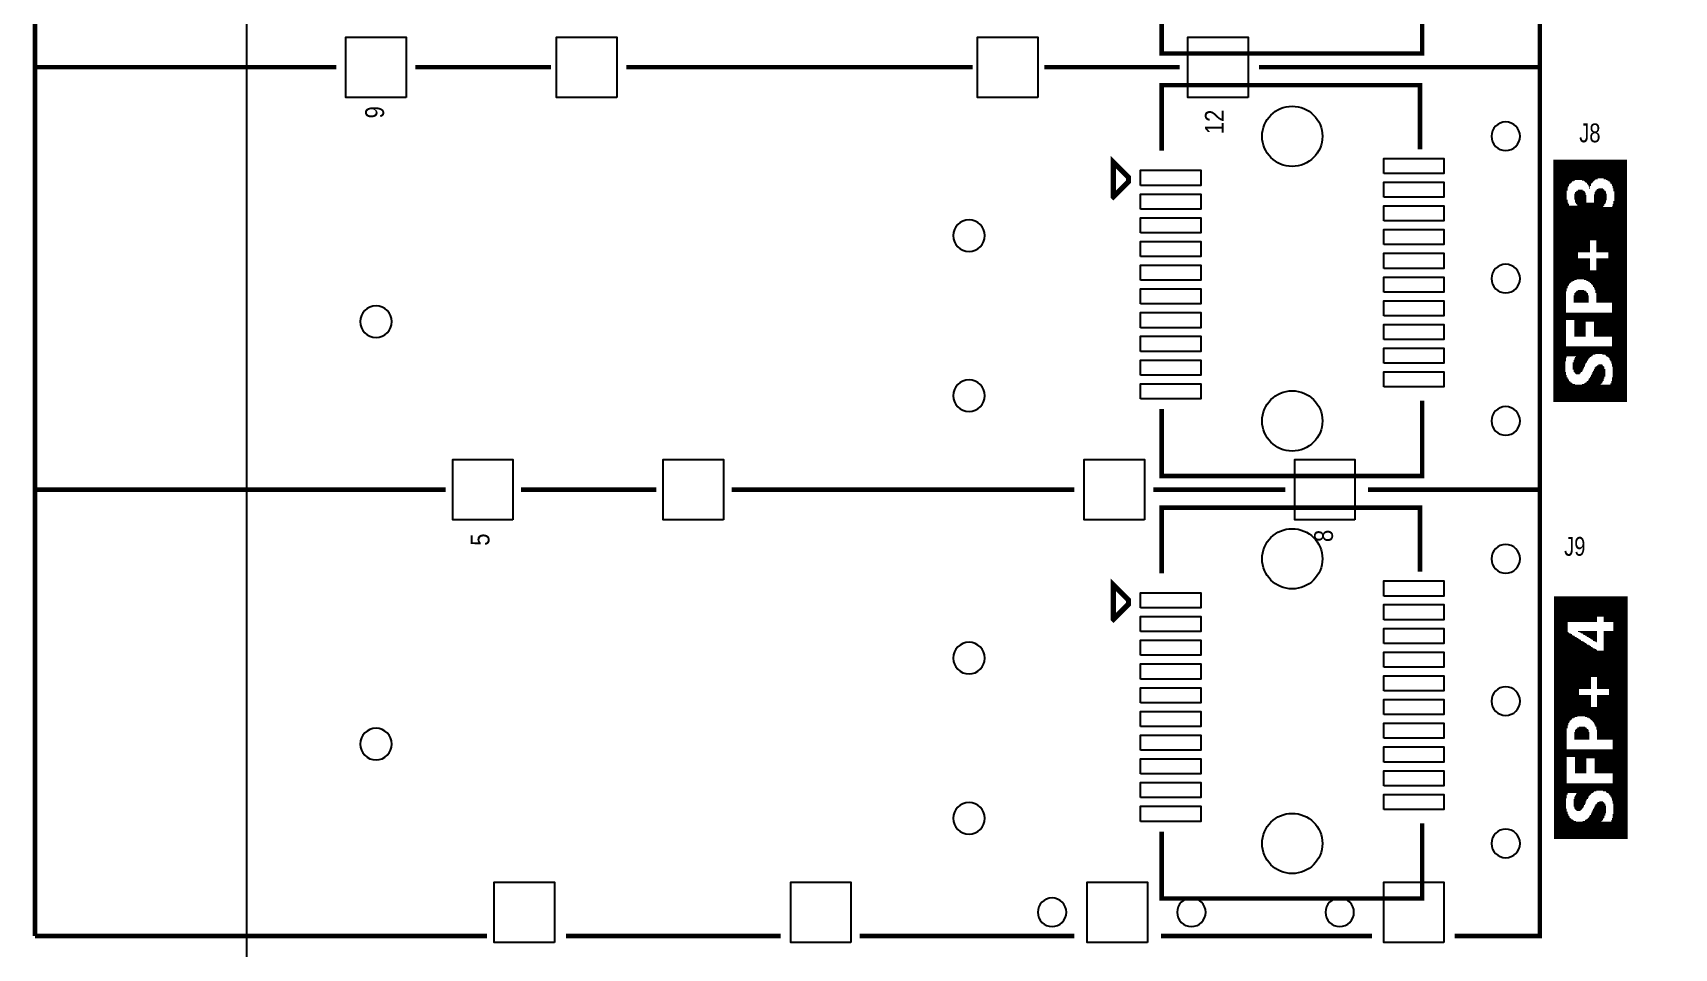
# Model space of a CAD drawing. Extents: x -7 to 215, y -4 to 107.
# Drawn here: x -7.2 to 48.2, y 20.1 to 50.9 of the extents above; entities that cross this region are included whole.
import ezdxf

# ---------------------------------------------------------------- set-up
doc = ezdxf.new("R2010")
doc.units = 0
for name, color, linetype in [('BG_OUTLINE', 3, 'CONTINUOUS'), ('MA_PEN3', 5, 'CONTINUOUS'), ('PG_SILKSCREEN_TOP', 6, 'CONTINUOUS'), ('PIN_TOP', 7, 'CONTINUOUS'), ('RD_SILKSCREEN_TOP', 8, 'CONTINUOUS')]:
    doc.layers.add(name, color=color, linetype=linetype)

msp = doc.modelspace()

# ---------------------------------------------------------------- linework, layer by layer
at = {"layer": 'BG_OUTLINE'}
msp.add_lwpolyline([(143.775938, 106.654092), (0, 106.654092), (0, 84.5312), (0, 82.086196), (0, 17.586198), (0, 0), (15.002764, 0), (15.002764, 8.255), (33.341564, 8.255), (33.341564, 0), (41.342564, 0), (41.342564, 6.4262, -1), (45.000164, 6.4262), (45.000164, -3.9878), (45.508164, -4.4958), (55.680864, -4.4958)], format="xyb", dxfattribs=at)
for points in [[(42.955464, 47.44085, 1), (41.990264, 47.44085, 1)], [(24.906224, 44.090844, 1), (23.839424, 44.090844, 1)], [(42.955464, 42.640758, 1), (41.990264, 42.640758, 1)], [(4.906264, 41.190926, 1), (3.839464, 41.190926, 1)], [(24.906224, 38.690804, 1), (23.839424, 38.690804, 1)], [(42.955464, 37.84092, 1), (41.990264, 37.84092, 1)], [(42.955464, 33.190942, 1), (41.990264, 33.190942, 1)], [(24.906224, 29.840936, 1), (23.839424, 29.840936, 1)], [(42.955464, 28.39085, 1), (41.990264, 28.39085, 1)], [(4.906264, 26.941018, 1), (3.839464, 26.941018, 1)], [(24.906224, 24.440896, 1), (23.839424, 24.440896, 1)], [(42.955464, 23.591012, 1), (41.990264, 23.591012, 1)], [(27.65552, 21.270976, 1), (26.69032, 21.270976, 1)], [(32.355536, 21.270976, 1), (31.390336, 21.270976, 1)], [(37.355526, 21.270976, 1), (36.390326, 21.270976, 1)]]:
    msp.add_lwpolyline(points, format="xyb", close=True, dxfattribs=at)
at = {"layer": 'MA_PEN3', "const_width": 0.0254}
for points in [[(44.08805, 38.475412), (44.08805, 46.654212)], [(44.11345, 38.475412), (44.11345, 46.654212)], [(44.13885, 38.475412), (44.13885, 46.654212)], [(44.16425, 38.475412), (44.16425, 46.654212)], [(44.18965, 38.475412), (44.18965, 46.654212)], [(44.21505, 38.475412), (44.21505, 46.654212)], [(44.24045, 38.475412), (44.24045, 46.654212)], [(44.26585, 38.475412), (44.26585, 46.654212)], [(44.29125, 38.475412), (44.29125, 46.654212)], [(44.31665, 38.475412), (44.31665, 46.654212)], [(44.34205, 38.475412), (44.34205, 46.654212)], [(44.36745, 38.475412), (44.36745, 46.654212)], [(44.39285, 38.475412), (44.39285, 46.654212)], [(44.41825, 38.475412), (44.41825, 46.654212)], [(44.44365, 38.475412), (44.44365, 46.654212)], [(44.46905, 38.475412), (44.46905, 46.654212)], [(44.49445, 39.847012), (44.49445, 46.654212)], [(44.51985, 42.209212), (44.51985, 46.654212)], [(44.54525, 45.612812), (44.54525, 46.654212)], [(44.57065, 45.714412), (44.57065, 46.654212)], [(44.59605, 45.765212), (44.59605, 46.654212)], [(44.62145, 45.816012), (44.62145, 46.654212)], [(44.64685, 45.841412), (44.64685, 46.654212)], [(44.67225, 45.866812), (44.67225, 46.654212)], [(44.69765, 45.892212), (44.69765, 46.654212)], [(44.72305, 45.917612), (44.72305, 46.654212)], [(44.74845, 45.917612), (44.74845, 46.654212)], [(44.77385, 45.943012), (44.77385, 46.654212)], [(44.79925, 45.943012), (44.79925, 46.654212)], [(44.82465, 45.968412), (44.82465, 46.654212)], [(44.85005, 45.968412), (44.85005, 46.654212)], [(44.87545, 45.968412), (44.87545, 46.654212)], [(44.90085, 45.968412), (44.90085, 46.654212)], [(44.92625, 45.968412), (44.92625, 46.654212)], [(44.95165, 45.968412), (44.95165, 46.654212)], [(44.97705, 45.968412), (44.97705, 46.654212)], [(45.00245, 45.968412), (45.00245, 46.654212)], [(45.02785, 45.968412), (45.02785, 46.654212)], [(45.05325, 45.943012), (45.05325, 46.654212)], [(45.07865, 45.943012), (45.07865, 46.654212)], [(45.10405, 45.943012), (45.10405, 46.654212)], [(45.12945, 45.917612), (45.12945, 46.654212)], [(45.15485, 45.892212), (45.15485, 46.654212)], [(45.18025, 45.892212), (45.18025, 46.654212)], [(45.20565, 45.866812), (45.20565, 46.654212)], [(45.23105, 45.816012), (45.23105, 46.654212)], [(45.25645, 45.790612), (45.25645, 46.654212)], [(45.28185, 45.739812), (45.28185, 46.654212)], [(45.30725, 45.663612), (45.30725, 46.654212)], [(45.33265, 45.765212), (45.33265, 46.654212)], [(45.35805, 45.841412), (45.35805, 46.654212)], [(45.38345, 45.866812), (45.38345, 46.654212)], [(45.40885, 45.892212), (45.40885, 46.654212)], [(45.43425, 45.917612), (45.43425, 46.654212)], [(45.45965, 45.943012), (45.45965, 46.654212)], [(45.48505, 45.968412), (45.48505, 46.654212)], [(45.51045, 45.993812), (45.51045, 46.654212)], [(45.53585, 45.993812), (45.53585, 46.654212)], [(45.56125, 45.993812), (45.56125, 46.654212)], [(45.58665, 46.019212), (45.58665, 46.654212)], [(45.61205, 46.019212), (45.61205, 46.654212)], [(45.63745, 46.019212), (45.63745, 46.654212)], [(45.66285, 46.019212), (45.66285, 46.654212)], [(45.68825, 46.019212), (45.68825, 46.654212)], [(45.71365, 46.019212), (45.71365, 46.654212)], [(45.73905, 46.019212), (45.73905, 46.654212)], [(45.76445, 46.019212), (45.76445, 46.654212)], [(45.78985, 45.993812), (45.78985, 46.654212)], [(45.81525, 45.993812), (45.81525, 46.654212)], [(45.84065, 45.993812), (45.84065, 46.654212)], [(45.86605, 45.968412), (45.86605, 46.654212)], [(45.89145, 45.968412), (45.89145, 46.654212)], [(45.91685, 45.943012), (45.91685, 46.654212)], [(45.94225, 45.917612), (45.94225, 46.654212)], [(45.96765, 45.917612), (45.96765, 46.654212)], [(45.99305, 45.892212), (45.99305, 46.654212)], [(46.01845, 45.841412), (46.01845, 46.654212)], [(46.04385, 45.816012), (46.04385, 46.654212)], [(46.06925, 45.765212), (46.06925, 46.654212)], [(46.09465, 45.689012), (46.09465, 46.654212)], [(46.12005, 45.587412), (46.12005, 46.654212)], [(46.14545, 38.475412), (46.14545, 46.654212)], [(46.17085, 38.475412), (46.17085, 46.654212)], [(46.19625, 38.475412), (46.19625, 46.654212)], [(46.22165, 38.475412), (46.22165, 46.654212)], [(46.24705, 38.475412), (46.24705, 46.654212)], [(46.27245, 38.475412), (46.27245, 46.654212)], [(46.29785, 38.475412), (46.29785, 46.654212)], [(46.32325, 38.475412), (46.32325, 46.654212)], [(46.34865, 38.475412), (46.34865, 46.654212)], [(46.37405, 38.475412), (46.37405, 46.654212)], [(46.39945, 38.475412), (46.39945, 46.654212)], [(46.42485, 38.475412), (46.42485, 46.654212)], [(46.45025, 38.475412), (46.45025, 46.654212)], [(46.47565, 38.475412), (46.47565, 46.654212)], [(46.50105, 38.475412), (46.50105, 46.654212)], [(46.52645, 38.475412), (46.52645, 46.654212)], [(46.55185, 38.475412), (46.55185, 46.654212)], [(44.79925, 45.308012), (44.79925, 45.511212)], [(44.82465, 45.206412), (44.82465, 45.562012)], [(44.85005, 45.155612), (44.85005, 45.587412)], [(44.87545, 45.130212), (44.87545, 45.612812)], [(44.90085, 42.615612), (44.90085, 45.612812)], [(44.92625, 43.530012), (44.92625, 45.638212)], [(44.95165, 43.530012), (44.95165, 45.638212)], [(44.97705, 43.530012), (44.97705, 45.638212)], [(45.00245, 43.530012), (45.00245, 45.638212)], [(45.02785, 43.530012), (45.02785, 45.638212)], [(45.05325, 43.530012), (45.05325, 45.638212)], [(45.07865, 43.530012), (45.07865, 45.612812)], [(45.10405, 43.530012), (45.10405, 45.612812)], [(45.12945, 43.530012), (45.12945, 45.587412)], [(45.15485, 43.530012), (45.15485, 45.536612)], [(45.18025, 43.530012), (45.18025, 45.460412)], [(45.45965, 43.936412), (45.45965, 45.485812)], [(45.48505, 43.936412), (45.48505, 45.562012)], [(45.51045, 43.936412), (45.51045, 45.612812)], [(45.53585, 43.530012), (45.53585, 45.638212)], [(45.56125, 43.530012), (45.56125, 45.663612)], [(45.58665, 43.530012), (45.58665, 45.663612)], [(45.61205, 43.530012), (45.61205, 45.689012)], [(45.63745, 43.530012), (45.63745, 45.689012)], [(45.66285, 43.530012), (45.66285, 45.689012)], [(45.68825, 43.530012), (45.68825, 45.689012)], [(45.71365, 43.530012), (45.71365, 45.689012)], [(45.73905, 43.530012), (45.73905, 45.689012)], [(45.76445, 45.079412), (45.76445, 45.663612)], [(45.78985, 45.104812), (45.78985, 45.638212)], [(45.81525, 45.155612), (45.81525, 45.612812)], [(45.84065, 45.206412), (45.84065, 45.587412)], [(45.86605, 45.282612), (45.86605, 45.511212)], [(44.54525, 42.310812), (44.54525, 45.308012)], [(44.57065, 42.387012), (44.57065, 45.206412)], [(44.59605, 42.412412), (44.59605, 45.155612)], [(44.62145, 42.463212), (44.62145, 45.104812)], [(44.64685, 42.488612), (44.64685, 45.104812)], [(44.67225, 42.514012), (44.67225, 45.104812)], [(44.69765, 42.539412), (44.69765, 45.104812)], [(44.72305, 42.539412), (44.72305, 45.104812)], [(44.74845, 42.564812), (44.74845, 45.104812)], [(44.77385, 42.564812), (44.77385, 45.104812)], [(44.79925, 42.590212), (44.79925, 45.104812)], [(44.82465, 42.590212), (44.82465, 45.104812)], [(44.85005, 42.590212), (44.85005, 45.104812)], [(44.87545, 42.615612), (44.87545, 45.104812)], [(45.20565, 43.530012), (45.20565, 45.206412)], [(45.23105, 43.530012), (45.23105, 45.206412)], [(45.25645, 43.530012), (45.25645, 45.206412)], [(45.28185, 43.530012), (45.28185, 45.206412)], [(45.30725, 43.530012), (45.30725, 45.206412)], [(45.33265, 43.936412), (45.33265, 45.206412)], [(45.35805, 43.936412), (45.35805, 45.206412)], [(45.38345, 43.936412), (45.38345, 45.206412)], [(45.40885, 43.936412), (45.40885, 45.206412)], [(45.43425, 43.936412), (45.43425, 45.206412)], [(45.76445, 43.530012), (45.76445, 45.054012)], [(45.78985, 43.530012), (45.78985, 45.054012)], [(45.81525, 43.530012), (45.81525, 45.054012)], [(45.84065, 43.530012), (45.84065, 45.054012)], [(45.86605, 43.530012), (45.86605, 45.054012)], [(45.89145, 43.530012), (45.89145, 45.054012)], [(45.91685, 43.530012), (45.91685, 45.054012)], [(45.94225, 41.828212), (45.94225, 45.054012)], [(45.96765, 41.828212), (45.96765, 45.054012)], [(45.99305, 41.828212), (45.99305, 45.054012)], [(46.01845, 41.828212), (46.01845, 45.054012)], [(46.04385, 41.828212), (46.04385, 45.054012)], [(46.06925, 39.669212), (46.06925, 45.079412)], [(46.09465, 38.475412), (46.09465, 45.155612)], [(46.12005, 38.475412), (46.12005, 45.257212)], [(44.92625, 42.615612), (44.92625, 43.326812)], [(44.95165, 42.615612), (44.95165, 43.326812)], [(44.97705, 42.615612), (44.97705, 43.326812)], [(45.00245, 42.615612), (45.00245, 43.326812)], [(45.02785, 42.615612), (45.02785, 43.326812)], [(45.05325, 42.615612), (45.05325, 43.326812)], [(45.07865, 42.615612), (45.07865, 43.326812)], [(45.10405, 42.615612), (45.10405, 43.326812)], [(45.12945, 42.590212), (45.12945, 43.326812)], [(45.15485, 42.590212), (45.15485, 43.326812)], [(45.18025, 42.590212), (45.18025, 43.326812)], [(45.20565, 42.564812), (45.20565, 43.326812)], [(45.23105, 42.564812), (45.23105, 43.326812)], [(45.25645, 42.539412), (45.25645, 43.326812)], [(45.28185, 42.539412), (45.28185, 43.326812)], [(45.30725, 42.514012), (45.30725, 43.326812)], [(45.53585, 41.828212), (45.53585, 43.326812)], [(45.56125, 41.828212), (45.56125, 43.326812)], [(45.58665, 41.828212), (45.58665, 43.326812)], [(45.61205, 41.828212), (45.61205, 43.326812)], [(45.63745, 41.828212), (45.63745, 43.326812)], [(45.66285, 41.828212), (45.66285, 43.326812)], [(45.68825, 41.828212), (45.68825, 43.326812)], [(45.71365, 41.828212), (45.71365, 43.326812)], [(45.73905, 41.828212), (45.73905, 43.326812)], [(45.76445, 41.828212), (45.76445, 43.326812)], [(45.78985, 41.828212), (45.78985, 43.326812)], [(45.81525, 41.828212), (45.81525, 43.326812)], [(45.84065, 41.828212), (45.84065, 43.326812)], [(45.86605, 41.828212), (45.86605, 43.326812)], [(45.89145, 41.828212), (45.89145, 43.326812)], [(45.91685, 41.828212), (45.91685, 43.326812)], [(45.33265, 42.488612), (45.33265, 42.920412)], [(45.35805, 42.463212), (45.35805, 42.920412)], [(45.38345, 42.437812), (45.38345, 42.920412)], [(45.40885, 42.412412), (45.40885, 42.920412)], [(45.43425, 42.361612), (45.43425, 42.920412)], [(45.45965, 42.310812), (45.45965, 42.920412)], [(45.48505, 42.260012), (45.48505, 42.920412)], [(45.51045, 42.158412), (45.51045, 42.920412)], [(44.77385, 41.828212), (44.77385, 42.082212)], [(44.79925, 41.828212), (44.79925, 42.158412)], [(44.82465, 41.828212), (44.82465, 42.183812)], [(44.85005, 41.828212), (44.85005, 42.209212)], [(44.87545, 41.828212), (44.87545, 42.234612)], [(44.90085, 41.828212), (44.90085, 42.234612)], [(44.92625, 41.828212), (44.92625, 42.260012)], [(44.95165, 41.828212), (44.95165, 42.260012)], [(44.97705, 41.828212), (44.97705, 42.260012)], [(45.00245, 41.828212), (45.00245, 42.260012)], [(45.02785, 41.828212), (45.02785, 42.260012)], [(45.05325, 41.828212), (45.05325, 42.260012)], [(45.07865, 41.828212), (45.07865, 42.260012)], [(45.10405, 41.828212), (45.10405, 42.260012)], [(45.12945, 41.828212), (45.12945, 42.234612)], [(45.15485, 41.828212), (45.15485, 42.234612)], [(45.18025, 41.828212), (45.18025, 42.209212)], [(45.20565, 41.828212), (45.20565, 42.183812)], [(45.23105, 41.828212), (45.23105, 42.158412)], [(45.25645, 41.828212), (45.25645, 42.082212)], [(44.51985, 41.244012), (44.51985, 41.498012)], [(44.54525, 41.244012), (44.54525, 41.498012)], [(44.57065, 41.244012), (44.57065, 41.498012)], [(44.59605, 41.244012), (44.59605, 41.498012)], [(44.62145, 41.244012), (44.62145, 41.498012)], [(44.64685, 41.244012), (44.64685, 41.498012)], [(44.67225, 41.244012), (44.67225, 41.498012)], [(44.69765, 41.244012), (44.69765, 41.498012)], [(44.72305, 41.244012), (44.72305, 41.498012)], [(44.74845, 41.244012), (44.74845, 41.498012)], [(44.77385, 41.244012), (44.77385, 41.498012)], [(44.79925, 40.685212), (44.79925, 41.498012)], [(44.82465, 40.685212), (44.82465, 41.498012)], [(44.85005, 40.685212), (44.85005, 41.498012)], [(44.87545, 40.685212), (44.87545, 41.498012)], [(44.90085, 40.685212), (44.90085, 41.498012)], [(44.92625, 40.685212), (44.92625, 41.498012)], [(44.95165, 40.685212), (44.95165, 41.498012)], [(44.97705, 40.685212), (44.97705, 41.498012)], [(45.00245, 40.685212), (45.00245, 41.498012)], [(45.02785, 40.685212), (45.02785, 41.498012)], [(45.05325, 40.685212), (45.05325, 41.498012)], [(45.07865, 40.685212), (45.07865, 41.498012)], [(45.10405, 40.685212), (45.10405, 41.498012)], [(45.12945, 40.685212), (45.12945, 41.498012)], [(45.15485, 40.685212), (45.15485, 41.498012)], [(45.18025, 41.193212), (45.18025, 41.498012)], [(45.20565, 41.193212), (45.20565, 41.498012)], [(45.23105, 41.193212), (45.23105, 41.498012)], [(45.25645, 41.193212), (45.25645, 41.498012)], [(45.28185, 41.193212), (45.28185, 41.498012)], [(45.30725, 41.193212), (45.30725, 41.498012)], [(45.33265, 41.193212), (45.33265, 41.498012)], [(45.35805, 41.193212), (45.35805, 41.498012)], [(45.38345, 41.193212), (45.38345, 41.498012)], [(45.40885, 41.193212), (45.40885, 41.498012)], [(45.43425, 41.193212), (45.43425, 41.498012)], [(45.45965, 40.685212), (45.45965, 41.498012)], [(45.48505, 40.685212), (45.48505, 41.498012)], [(45.51045, 40.685212), (45.51045, 41.498012)], [(45.53585, 40.685212), (45.53585, 41.498012)], [(45.56125, 40.685212), (45.56125, 41.498012)], [(45.58665, 40.685212), (45.58665, 41.498012)], [(45.61205, 40.685212), (45.61205, 41.498012)], [(45.63745, 40.685212), (45.63745, 41.498012)], [(45.66285, 40.685212), (45.66285, 41.498012)], [(45.68825, 40.685212), (45.68825, 41.498012)], [(45.71365, 40.685212), (45.71365, 41.498012)], [(45.73905, 40.685212), (45.73905, 41.498012)], [(45.76445, 40.685212), (45.76445, 41.498012)], [(45.78985, 40.685212), (45.78985, 41.498012)], [(45.81525, 40.685212), (45.81525, 41.498012)], [(45.84065, 40.685212), (45.84065, 41.498012)], [(45.86605, 40.685212), (45.86605, 41.498012)], [(45.89145, 40.685212), (45.89145, 41.498012)], [(45.91685, 40.685212), (45.91685, 41.498012)], [(45.94225, 40.685212), (45.94225, 41.498012)], [(45.96765, 40.685212), (45.96765, 41.498012)], [(45.99305, 40.685212), (45.99305, 41.498012)], [(46.01845, 40.685212), (46.01845, 41.498012)], [(46.04385, 40.685212), (46.04385, 41.498012)], [(44.51985, 39.974012), (44.51985, 40.355012)], [(44.54525, 40.024812), (44.54525, 40.355012)], [(44.57065, 40.024812), (44.57065, 40.355012)], [(44.59605, 40.024812), (44.59605, 40.355012)], [(44.62145, 40.024812), (44.62145, 40.355012)], [(44.64685, 40.024812), (44.64685, 40.355012)], [(44.67225, 40.024812), (44.67225, 40.355012)], [(44.69765, 40.024812), (44.69765, 40.355012)], [(44.72305, 40.024812), (44.72305, 40.355012)], [(44.74845, 40.024812), (44.74845, 40.355012)], [(44.77385, 40.024812), (44.77385, 40.355012)], [(44.77385, 39.491412), (44.77385, 39.897812)], [(44.79925, 40.024812), (44.79925, 40.355012)], [(44.79925, 39.466012), (44.79925, 39.948612)], [(44.82465, 40.024812), (44.82465, 40.355012)], [(44.82465, 39.440612), (44.82465, 39.999412)], [(44.85005, 39.415212), (44.85005, 40.355012)], [(44.87545, 39.415212), (44.87545, 40.355012)], [(44.90085, 39.415212), (44.90085, 40.355012)], [(44.92625, 39.415212), (44.92625, 40.355012)], [(44.95165, 39.415212), (44.95165, 40.355012)], [(44.97705, 39.440612), (44.97705, 40.355012)], [(45.00245, 39.466012), (45.00245, 40.355012)], [(45.02785, 39.491412), (45.02785, 40.355012)], [(45.05325, 39.516812), (45.05325, 40.355012)], [(45.07865, 39.567612), (45.07865, 40.355012)], [(45.10405, 39.618412), (45.10405, 40.355012)], [(45.12945, 39.669212), (45.12945, 40.355012)], [(45.15485, 39.745412), (45.15485, 40.355012)], [(45.18025, 39.796212), (45.18025, 40.355012)], [(45.20565, 39.821612), (45.20565, 40.355012)], [(45.23105, 39.872412), (45.23105, 40.355012)], [(45.25645, 39.923212), (45.25645, 40.355012)], [(45.28185, 39.948612), (45.28185, 40.355012)], [(45.30725, 39.974012), (45.30725, 40.355012)], [(45.33265, 39.999412), (45.33265, 40.355012)], [(45.35805, 40.024812), (45.35805, 40.355012)], [(45.38345, 40.024812), (45.38345, 40.355012)], [(45.40885, 40.050212), (45.40885, 40.355012)], [(45.43425, 40.075612), (45.43425, 40.355012)], [(45.45965, 40.075612), (45.45965, 40.355012)], [(45.48505, 40.075612), (45.48505, 40.355012)], [(45.51045, 40.101012), (45.51045, 40.355012)], [(45.53585, 40.101012), (45.53585, 40.355012)], [(45.56125, 40.101012), (45.56125, 40.355012)], [(45.58665, 40.101012), (45.58665, 40.355012)], [(45.61205, 40.101012), (45.61205, 40.355012)], [(45.63745, 40.101012), (45.63745, 40.355012)], [(45.66285, 40.101012), (45.66285, 40.355012)], [(45.68825, 40.101012), (45.68825, 40.355012)], [(45.71365, 40.101012), (45.71365, 40.355012)], [(45.73905, 40.075612), (45.73905, 40.355012)], [(45.76445, 40.075612), (45.76445, 40.355012)], [(45.78985, 40.075612), (45.78985, 40.355012)], [(45.81525, 40.075612), (45.81525, 40.355012)], [(45.84065, 40.050212), (45.84065, 40.355012)], [(45.86605, 40.024812), (45.86605, 40.355012)], [(45.89145, 40.024812), (45.89145, 40.355012)], [(45.91685, 39.999412), (45.91685, 40.355012)], [(45.94225, 39.974012), (45.94225, 40.355012)], [(45.96765, 39.948612), (45.96765, 40.355012)], [(45.99305, 39.897812), (45.99305, 40.355012)], [(46.01845, 39.847012), (46.01845, 40.355012)], [(46.04385, 39.770812), (46.04385, 40.355012)], [(44.49445, 38.475412), (44.49445, 39.491412)], [(44.51985, 38.475412), (44.51985, 39.389812)], [(44.54525, 38.475412), (44.54525, 39.313612)], [(44.74845, 39.567612), (44.74845, 39.821612)], [(45.33265, 38.475412), (45.33265, 39.339012)], [(45.35805, 38.475412), (45.35805, 39.389812)], [(45.38345, 38.475412), (45.38345, 39.440612)], [(45.40885, 38.475412), (45.40885, 39.491412)], [(45.43425, 38.475412), (45.43425, 39.542212)], [(45.45965, 38.475412), (45.45965, 39.593012)], [(45.48505, 38.475412), (45.48505, 39.643812)], [(45.51045, 38.475412), (45.51045, 39.669212)], [(45.53585, 38.475412), (45.53585, 39.694612)], [(45.56125, 38.475412), (45.56125, 39.720012)], [(45.58665, 38.475412), (45.58665, 39.720012)], [(45.61205, 38.475412), (45.61205, 39.745412)], [(45.63745, 38.475412), (45.63745, 39.745412)], [(45.66285, 38.475412), (45.66285, 39.745412)], [(45.68825, 39.085012), (45.68825, 39.745412)], [(45.71365, 39.110412), (45.71365, 39.745412)], [(45.73905, 39.161212), (45.73905, 39.720012)], [(45.76445, 39.186612), (45.76445, 39.694612)], [(45.78985, 39.262812), (45.78985, 39.669212)], [(45.81525, 39.339012), (45.81525, 39.593012)], [(46.06925, 38.475412), (46.06925, 39.313612)], [(44.57065, 38.475412), (44.57065, 39.262812)], [(44.59605, 38.475412), (44.59605, 39.237412)], [(44.62145, 38.475412), (44.62145, 39.186612)], [(44.64685, 38.475412), (44.64685, 39.161212)], [(44.67225, 38.475412), (44.67225, 39.135812)], [(44.69765, 38.475412), (44.69765, 39.135812)], [(44.72305, 38.475412), (44.72305, 39.110412)], [(44.74845, 38.475412), (44.74845, 39.085012)], [(44.77385, 38.475412), (44.77385, 39.085012)], [(44.79925, 38.475412), (44.79925, 39.085012)], [(44.82465, 38.475412), (44.82465, 39.059612)], [(44.85005, 38.475412), (44.85005, 39.059612)], [(44.87545, 38.475412), (44.87545, 39.059612)], [(44.90085, 38.475412), (44.90085, 39.059612)], [(44.92625, 38.475412), (44.92625, 39.059612)], [(44.95165, 38.475412), (44.95165, 39.059612)], [(44.97705, 38.475412), (44.97705, 39.059612)], [(45.00245, 38.475412), (45.00245, 39.059612)], [(45.02785, 38.475412), (45.02785, 39.059612)], [(45.05325, 38.475412), (45.05325, 39.085012)], [(45.07865, 38.475412), (45.07865, 39.085012)], [(45.10405, 38.475412), (45.10405, 39.085012)], [(45.12945, 38.475412), (45.12945, 39.110412)], [(45.15485, 38.475412), (45.15485, 39.135812)], [(45.18025, 38.475412), (45.18025, 39.135812)], [(45.20565, 38.475412), (45.20565, 39.161212)], [(45.23105, 38.475412), (45.23105, 39.186612)], [(45.25645, 38.475412), (45.25645, 39.212012)], [(45.28185, 38.475412), (45.28185, 39.262812)], [(45.30725, 38.475412), (45.30725, 39.288212)], [(45.68825, 38.475412), (45.68825, 39.059612)], [(45.71365, 38.475412), (45.71365, 39.059612)], [(45.73905, 38.475412), (45.73905, 39.059612)], [(45.76445, 38.475412), (45.76445, 39.059612)], [(45.78985, 38.475412), (45.78985, 39.059612)], [(45.81525, 38.475412), (45.81525, 39.059612)], [(45.84065, 38.475412), (45.84065, 39.059612)], [(45.86605, 38.475412), (45.86605, 39.059612)], [(45.89145, 38.475412), (45.89145, 39.059612)], [(45.91685, 38.475412), (45.91685, 39.059612)], [(45.94225, 38.475412), (45.94225, 39.059612)], [(45.96765, 38.475412), (45.96765, 39.059612)], [(45.99305, 38.475412), (45.99305, 39.059612)], [(46.01845, 38.475412), (46.01845, 39.110412)], [(46.04385, 38.475412), (46.04385, 39.186612)], [(44.11345, 23.743412), (44.11345, 31.922212)], [(44.13885, 23.743412), (44.13885, 31.922212)], [(44.16425, 23.743412), (44.16425, 31.922212)], [(44.18965, 23.743412), (44.18965, 31.922212)], [(44.21505, 23.743412), (44.21505, 31.922212)], [(44.24045, 23.743412), (44.24045, 31.922212)], [(44.26585, 23.743412), (44.26585, 31.922212)], [(44.29125, 23.743412), (44.29125, 31.922212)], [(44.31665, 23.743412), (44.31665, 31.922212)], [(44.34205, 23.743412), (44.34205, 31.922212)], [(44.36745, 23.743412), (44.36745, 31.922212)], [(44.39285, 23.743412), (44.39285, 31.922212)], [(44.41825, 23.743412), (44.41825, 31.922212)], [(44.44365, 23.743412), (44.44365, 31.922212)], [(44.46905, 23.743412), (44.46905, 31.922212)], [(44.49445, 23.743412), (44.49445, 31.922212)], [(44.51985, 25.115012), (44.51985, 31.922212)], [(44.54525, 27.477212), (44.54525, 31.922212)], [(44.57065, 31.058612), (44.57065, 31.922212)], [(44.59605, 31.058612), (44.59605, 31.922212)], [(44.62145, 31.058612), (44.62145, 31.922212)], [(44.64685, 31.058612), (44.64685, 31.922212)], [(44.67225, 31.058612), (44.67225, 31.922212)], [(44.69765, 31.058612), (44.69765, 31.922212)], [(44.72305, 31.058612), (44.72305, 31.922212)], [(44.74845, 31.058612), (44.74845, 31.922212)], [(44.77385, 31.058612), (44.77385, 31.922212)], [(44.79925, 31.058612), (44.79925, 31.922212)], [(44.82465, 31.058612), (44.82465, 31.922212)], [(44.85005, 31.058612), (44.85005, 31.922212)], [(44.87545, 31.058612), (44.87545, 31.922212)], [(44.90085, 31.058612), (44.90085, 31.922212)], [(44.92625, 31.058612), (44.92625, 31.922212)], [(44.95165, 31.058612), (44.95165, 31.922212)], [(44.97705, 31.058612), (44.97705, 31.922212)], [(45.00245, 31.058612), (45.00245, 31.922212)], [(45.02785, 31.058612), (45.02785, 31.922212)], [(45.05325, 31.058612), (45.05325, 31.922212)], [(45.07865, 31.058612), (45.07865, 31.922212)], [(45.10405, 31.058612), (45.10405, 31.922212)], [(45.12945, 31.058612), (45.12945, 31.922212)], [(45.15485, 31.058612), (45.15485, 31.922212)], [(45.18025, 31.058612), (45.18025, 31.922212)], [(45.20565, 31.058612), (45.20565, 31.922212)], [(45.23105, 31.058612), (45.23105, 31.922212)], [(45.25645, 31.058612), (45.25645, 31.922212)], [(45.28185, 31.058612), (45.28185, 31.922212)], [(45.30725, 31.058612), (45.30725, 31.922212)], [(45.33265, 31.058612), (45.33265, 31.922212)], [(45.35805, 31.058612), (45.35805, 31.922212)], [(45.38345, 31.058612), (45.38345, 31.922212)], [(45.40885, 31.058612), (45.40885, 31.922212)], [(45.43425, 31.058612), (45.43425, 31.922212)], [(45.45965, 31.058612), (45.45965, 31.922212)], [(45.48505, 31.058612), (45.48505, 31.922212)], [(45.51045, 31.058612), (45.51045, 31.922212)], [(45.53585, 31.058612), (45.53585, 31.922212)], [(45.56125, 31.236412), (45.56125, 31.922212)], [(45.58665, 31.236412), (45.58665, 31.922212)], [(45.61205, 31.236412), (45.61205, 31.922212)], [(45.63745, 31.236412), (45.63745, 31.922212)], [(45.66285, 31.236412), (45.66285, 31.922212)], [(45.68825, 31.236412), (45.68825, 31.922212)], [(45.71365, 31.236412), (45.71365, 31.922212)], [(45.73905, 31.236412), (45.73905, 31.922212)], [(45.76445, 31.236412), (45.76445, 31.922212)], [(45.78985, 31.058612), (45.78985, 31.922212)], [(45.81525, 31.058612), (45.81525, 31.922212)], [(45.84065, 31.058612), (45.84065, 31.922212)], [(45.86605, 31.058612), (45.86605, 31.922212)], [(45.89145, 31.058612), (45.89145, 31.922212)], [(45.91685, 31.058612), (45.91685, 31.922212)], [(45.94225, 31.058612), (45.94225, 31.922212)], [(45.96765, 31.058612), (45.96765, 31.922212)], [(45.99305, 31.058612), (45.99305, 31.922212)], [(46.01845, 31.058612), (46.01845, 31.922212)], [(46.04385, 31.058612), (46.04385, 31.922212)], [(46.06925, 31.058612), (46.06925, 31.922212)], [(46.09465, 31.058612), (46.09465, 31.922212)], [(46.12005, 23.743412), (46.12005, 31.922212)], [(46.14545, 23.743412), (46.14545, 31.922212)], [(46.17085, 23.743412), (46.17085, 31.922212)], [(46.19625, 23.743412), (46.19625, 31.922212)], [(46.22165, 23.743412), (46.22165, 31.922212)], [(46.24705, 23.743412), (46.24705, 31.922212)], [(46.27245, 23.743412), (46.27245, 31.922212)], [(46.29785, 23.743412), (46.29785, 31.922212)], [(46.32325, 23.743412), (46.32325, 31.922212)], [(46.34865, 23.743412), (46.34865, 31.922212)], [(46.37405, 23.743412), (46.37405, 31.922212)], [(46.39945, 23.743412), (46.39945, 31.922212)], [(46.42485, 23.743412), (46.42485, 31.922212)], [(46.45025, 23.743412), (46.45025, 31.922212)], [(46.47565, 23.743412), (46.47565, 31.922212)], [(46.50105, 23.743412), (46.50105, 31.922212)], [(46.52645, 23.743412), (46.52645, 31.922212)], [(46.55185, 23.743412), (46.55185, 31.922212)], [(46.57725, 23.743412), (46.57725, 31.922212)], [(44.57065, 27.578812), (44.57065, 30.728412)], [(44.59605, 27.655012), (44.59605, 30.703012)], [(44.62145, 27.680412), (44.62145, 30.677612)], [(44.64685, 27.731212), (44.64685, 30.677612)], [(44.67225, 27.756612), (44.67225, 30.652212)], [(44.69765, 27.782012), (44.69765, 30.652212)], [(44.72305, 27.807412), (44.72305, 30.626812)], [(44.74845, 27.807412), (44.74845, 30.601412)], [(44.77385, 27.832812), (44.77385, 30.601412)], [(44.79925, 27.832812), (44.79925, 30.576012)], [(44.82465, 27.858212), (44.82465, 30.550612)], [(44.85005, 27.858212), (44.85005, 30.550612)], [(44.87545, 27.858212), (44.87545, 30.525212)], [(44.90085, 27.883612), (44.90085, 30.525212)], [(44.92625, 30.728412), (44.92625, 30.753812)], [(44.92625, 27.883612), (44.92625, 30.499812)], [(44.95165, 30.728412), (44.95165, 30.753812)], [(44.95165, 28.798012), (44.95165, 30.474412)], [(44.97705, 30.703012), (44.97705, 30.753812)], [(44.97705, 28.798012), (44.97705, 30.474412)], [(45.00245, 30.703012), (45.00245, 30.753812)], [(45.00245, 28.798012), (45.00245, 30.449012)], [(45.02785, 30.677612), (45.02785, 30.753812)], [(45.05325, 30.677612), (45.05325, 30.753812)], [(45.07865, 30.652212), (45.07865, 30.753812)], [(45.10405, 30.626812), (45.10405, 30.753812)], [(45.12945, 30.626812), (45.12945, 30.753812)], [(45.15485, 30.601412), (45.15485, 30.753812)], [(45.18025, 30.601412), (45.18025, 30.753812)], [(45.20565, 30.576012), (45.20565, 30.753812)], [(45.23105, 30.550612), (45.23105, 30.753812)], [(45.25645, 30.550612), (45.25645, 30.753812)], [(45.28185, 30.525212), (45.28185, 30.753812)], [(45.30725, 30.525212), (45.30725, 30.753812)], [(45.33265, 30.499812), (45.33265, 30.753812)], [(45.35805, 30.474412), (45.35805, 30.753812)], [(45.38345, 30.474412), (45.38345, 30.753812)], [(45.40885, 30.449012), (45.40885, 30.753812)], [(45.43425, 30.423612), (45.43425, 30.753812)], [(45.45965, 30.423612), (45.45965, 30.753812)], [(45.48505, 30.398212), (45.48505, 30.753812)], [(45.51045, 30.398212), (45.51045, 30.753812)], [(45.53585, 30.372812), (45.53585, 30.753812)], [(45.78985, 28.798012), (45.78985, 30.753812)], [(45.81525, 28.798012), (45.81525, 30.753812)], [(45.84065, 28.798012), (45.84065, 30.753812)], [(45.86605, 28.798012), (45.86605, 30.753812)], [(45.89145, 28.798012), (45.89145, 30.753812)], [(45.91685, 28.798012), (45.91685, 30.753812)], [(45.94225, 28.798012), (45.94225, 30.753812)], [(45.96765, 27.096212), (45.96765, 30.753812)], [(45.99305, 27.096212), (45.99305, 30.753812)], [(46.01845, 27.096212), (46.01845, 30.753812)], [(46.04385, 27.096212), (46.04385, 30.753812)], [(46.06925, 27.096212), (46.06925, 30.753812)], [(46.09465, 24.937212), (46.09465, 30.753812)], [(45.02785, 28.798012), (45.02785, 30.423612)], [(45.05325, 28.798012), (45.05325, 30.423612)], [(45.07865, 28.798012), (45.07865, 30.398212)], [(45.10405, 28.798012), (45.10405, 30.398212)], [(45.12945, 28.798012), (45.12945, 30.372812)], [(45.15485, 28.798012), (45.15485, 30.347412)], [(45.18025, 28.798012), (45.18025, 30.347412)], [(45.20565, 28.798012), (45.20565, 30.322012)], [(45.23105, 28.798012), (45.23105, 30.296612)], [(45.25645, 28.798012), (45.25645, 30.296612)], [(45.28185, 28.798012), (45.28185, 30.271212)], [(45.30725, 28.798012), (45.30725, 30.271212)], [(45.33265, 28.798012), (45.33265, 30.245812)], [(45.35805, 29.204412), (45.35805, 30.220412)], [(45.38345, 29.204412), (45.38345, 30.220412)], [(45.40885, 29.204412), (45.40885, 30.195012)], [(45.43425, 29.204412), (45.43425, 30.169612)], [(45.45965, 29.204412), (45.45965, 30.169612)], [(45.48505, 29.204412), (45.48505, 30.144212)], [(45.51045, 29.204412), (45.51045, 30.144212)], [(45.53585, 29.204412), (45.53585, 30.118812)], [(45.56125, 28.798012), (45.56125, 30.093412)], [(45.58665, 28.798012), (45.58665, 30.093412)], [(45.61205, 28.798012), (45.61205, 30.093412)], [(45.63745, 28.798012), (45.63745, 30.093412)], [(45.66285, 28.798012), (45.66285, 30.093412)], [(45.68825, 28.798012), (45.68825, 30.093412)], [(45.71365, 28.798012), (45.71365, 30.093412)], [(45.73905, 28.798012), (45.73905, 30.093412)], [(45.76445, 28.798012), (45.76445, 30.093412)], [(44.95165, 27.883612), (44.95165, 28.594812)], [(44.97705, 27.883612), (44.97705, 28.594812)], [(45.00245, 27.883612), (45.00245, 28.594812)], [(45.02785, 27.883612), (45.02785, 28.594812)], [(45.05325, 27.883612), (45.05325, 28.594812)], [(45.07865, 27.883612), (45.07865, 28.594812)], [(45.10405, 27.883612), (45.10405, 28.594812)], [(45.12945, 27.883612), (45.12945, 28.594812)], [(45.15485, 27.858212), (45.15485, 28.594812)], [(45.18025, 27.858212), (45.18025, 28.594812)], [(45.20565, 27.858212), (45.20565, 28.594812)], [(45.23105, 27.832812), (45.23105, 28.594812)], [(45.25645, 27.832812), (45.25645, 28.594812)], [(45.28185, 27.807412), (45.28185, 28.594812)], [(45.30725, 27.807412), (45.30725, 28.594812)], [(45.33265, 27.782012), (45.33265, 28.594812)], [(45.56125, 27.096212), (45.56125, 28.594812)], [(45.58665, 27.096212), (45.58665, 28.594812)], [(45.61205, 27.096212), (45.61205, 28.594812)], [(45.63745, 27.096212), (45.63745, 28.594812)], [(45.66285, 27.096212), (45.66285, 28.594812)], [(45.68825, 27.096212), (45.68825, 28.594812)], [(45.71365, 27.096212), (45.71365, 28.594812)], [(45.73905, 27.096212), (45.73905, 28.594812)], [(45.76445, 27.096212), (45.76445, 28.594812)], [(45.78985, 27.096212), (45.78985, 28.594812)], [(45.81525, 27.096212), (45.81525, 28.594812)], [(45.84065, 27.096212), (45.84065, 28.594812)], [(45.86605, 27.096212), (45.86605, 28.594812)], [(45.89145, 27.096212), (45.89145, 28.594812)], [(45.91685, 27.096212), (45.91685, 28.594812)], [(45.94225, 27.096212), (45.94225, 28.594812)], [(45.35805, 27.756612), (45.35805, 28.188412)], [(45.38345, 27.731212), (45.38345, 28.188412)], [(45.40885, 27.705812), (45.40885, 28.188412)], [(45.43425, 27.680412), (45.43425, 28.188412)], [(45.45965, 27.629612), (45.45965, 28.188412)], [(45.48505, 27.578812), (45.48505, 28.188412)], [(45.51045, 27.528012), (45.51045, 28.188412)], [(45.53585, 27.426412), (45.53585, 28.188412)], [(44.79925, 27.096212), (44.79925, 27.350212)], [(44.82465, 27.096212), (44.82465, 27.426412)], [(44.85005, 27.096212), (44.85005, 27.451812)], [(44.87545, 27.096212), (44.87545, 27.477212)], [(44.90085, 27.096212), (44.90085, 27.502612)], [(44.92625, 27.096212), (44.92625, 27.502612)], [(44.95165, 27.096212), (44.95165, 27.528012)], [(44.97705, 27.096212), (44.97705, 27.528012)], [(45.00245, 27.096212), (45.00245, 27.528012)], [(45.02785, 27.096212), (45.02785, 27.528012)], [(45.05325, 27.096212), (45.05325, 27.528012)], [(45.07865, 27.096212), (45.07865, 27.528012)], [(45.10405, 27.096212), (45.10405, 27.528012)], [(45.12945, 27.096212), (45.12945, 27.528012)], [(45.15485, 27.096212), (45.15485, 27.502612)], [(45.18025, 27.096212), (45.18025, 27.502612)], [(45.20565, 27.096212), (45.20565, 27.477212)], [(45.23105, 27.096212), (45.23105, 27.451812)], [(45.25645, 27.096212), (45.25645, 27.426412)], [(45.28185, 27.096212), (45.28185, 27.350212)], [(44.54525, 26.512012), (44.54525, 26.766012)], [(44.57065, 26.512012), (44.57065, 26.766012)], [(44.59605, 26.512012), (44.59605, 26.766012)], [(44.62145, 26.512012), (44.62145, 26.766012)], [(44.64685, 26.512012), (44.64685, 26.766012)], [(44.67225, 26.512012), (44.67225, 26.766012)], [(44.69765, 26.512012), (44.69765, 26.766012)], [(44.72305, 26.512012), (44.72305, 26.766012)], [(44.74845, 26.512012), (44.74845, 26.766012)], [(44.77385, 26.512012), (44.77385, 26.766012)], [(44.79925, 26.512012), (44.79925, 26.766012)], [(44.82465, 25.953212), (44.82465, 26.766012)], [(44.85005, 25.953212), (44.85005, 26.766012)], [(44.87545, 25.953212), (44.87545, 26.766012)], [(44.90085, 25.953212), (44.90085, 26.766012)], [(44.92625, 25.953212), (44.92625, 26.766012)], [(44.95165, 25.953212), (44.95165, 26.766012)], [(44.97705, 25.953212), (44.97705, 26.766012)], [(45.00245, 25.953212), (45.00245, 26.766012)], [(45.02785, 25.953212), (45.02785, 26.766012)], [(45.05325, 25.953212), (45.05325, 26.766012)], [(45.07865, 25.953212), (45.07865, 26.766012)], [(45.10405, 25.953212), (45.10405, 26.766012)], [(45.12945, 25.953212), (45.12945, 26.766012)], [(45.15485, 25.953212), (45.15485, 26.766012)], [(45.18025, 25.953212), (45.18025, 26.766012)], [(45.20565, 26.461212), (45.20565, 26.766012)], [(45.23105, 26.461212), (45.23105, 26.766012)], [(45.25645, 26.461212), (45.25645, 26.766012)], [(45.28185, 26.461212), (45.28185, 26.766012)], [(45.30725, 26.461212), (45.30725, 26.766012)], [(45.33265, 26.461212), (45.33265, 26.766012)], [(45.35805, 26.461212), (45.35805, 26.766012)], [(45.38345, 26.461212), (45.38345, 26.766012)], [(45.40885, 26.461212), (45.40885, 26.766012)], [(45.43425, 26.461212), (45.43425, 26.766012)], [(45.45965, 26.461212), (45.45965, 26.766012)], [(45.48505, 25.953212), (45.48505, 26.766012)], [(45.51045, 25.953212), (45.51045, 26.766012)], [(45.53585, 25.953212), (45.53585, 26.766012)], [(45.56125, 25.953212), (45.56125, 26.766012)], [(45.58665, 25.953212), (45.58665, 26.766012)], [(45.61205, 25.953212), (45.61205, 26.766012)], [(45.63745, 25.953212), (45.63745, 26.766012)], [(45.66285, 25.953212), (45.66285, 26.766012)], [(45.68825, 25.953212), (45.68825, 26.766012)], [(45.71365, 25.953212), (45.71365, 26.766012)], [(45.73905, 25.953212), (45.73905, 26.766012)], [(45.76445, 25.953212), (45.76445, 26.766012)], [(45.78985, 25.953212), (45.78985, 26.766012)], [(45.81525, 25.953212), (45.81525, 26.766012)], [(45.84065, 25.953212), (45.84065, 26.766012)], [(45.86605, 25.953212), (45.86605, 26.766012)], [(45.89145, 25.953212), (45.89145, 26.766012)], [(45.91685, 25.953212), (45.91685, 26.766012)], [(45.94225, 25.953212), (45.94225, 26.766012)], [(45.96765, 25.953212), (45.96765, 26.766012)], [(45.99305, 25.953212), (45.99305, 26.766012)], [(46.01845, 25.953212), (46.01845, 26.766012)], [(46.04385, 25.953212), (46.04385, 26.766012)], [(46.06925, 25.953212), (46.06925, 26.766012)], [(44.54525, 25.242012), (44.54525, 25.623012)], [(44.57065, 25.292812), (44.57065, 25.623012)], [(44.59605, 25.292812), (44.59605, 25.623012)], [(44.62145, 25.292812), (44.62145, 25.623012)], [(44.64685, 25.292812), (44.64685, 25.623012)], [(44.67225, 25.292812), (44.67225, 25.623012)], [(44.69765, 25.292812), (44.69765, 25.623012)], [(44.72305, 25.292812), (44.72305, 25.623012)], [(44.74845, 25.292812), (44.74845, 25.623012)], [(44.77385, 25.292812), (44.77385, 25.623012)], [(44.79925, 25.292812), (44.79925, 25.623012)], [(44.82465, 25.292812), (44.82465, 25.623012)], [(44.85005, 25.292812), (44.85005, 25.623012)], [(44.87545, 24.683212), (44.87545, 25.623012)], [(44.90085, 24.683212), (44.90085, 25.623012)], [(44.92625, 24.683212), (44.92625, 25.623012)], [(44.95165, 24.683212), (44.95165, 25.623012)], [(44.97705, 24.683212), (44.97705, 25.623012)], [(45.00245, 24.708612), (45.00245, 25.623012)], [(45.02785, 24.734012), (45.02785, 25.623012)], [(45.05325, 24.759412), (45.05325, 25.623012)], [(45.07865, 24.784812), (45.07865, 25.623012)], [(45.10405, 24.835612), (45.10405, 25.623012)], [(45.12945, 24.886412), (45.12945, 25.623012)], [(45.15485, 24.937212), (45.15485, 25.623012)], [(45.18025, 25.013412), (45.18025, 25.623012)], [(45.20565, 25.064212), (45.20565, 25.623012)], [(45.23105, 25.089612), (45.23105, 25.623012)], [(45.25645, 25.140412), (45.25645, 25.623012)], [(45.28185, 25.191212), (45.28185, 25.623012)], [(45.30725, 25.216612), (45.30725, 25.623012)], [(45.33265, 25.242012), (45.33265, 25.623012)], [(45.35805, 25.267412), (45.35805, 25.623012)], [(45.38345, 25.292812), (45.38345, 25.623012)], [(45.40885, 25.292812), (45.40885, 25.623012)], [(45.43425, 25.318212), (45.43425, 25.623012)], [(45.45965, 25.343612), (45.45965, 25.623012)], [(45.48505, 25.343612), (45.48505, 25.623012)], [(45.51045, 25.343612), (45.51045, 25.623012)], [(45.53585, 25.369012), (45.53585, 25.623012)], [(45.56125, 25.369012), (45.56125, 25.623012)], [(45.58665, 25.369012), (45.58665, 25.623012)], [(45.61205, 25.369012), (45.61205, 25.623012)], [(45.63745, 25.369012), (45.63745, 25.623012)], [(45.66285, 25.369012), (45.66285, 25.623012)], [(45.68825, 25.369012), (45.68825, 25.623012)], [(45.71365, 25.369012), (45.71365, 25.623012)], [(45.73905, 25.369012), (45.73905, 25.623012)], [(45.76445, 25.343612), (45.76445, 25.623012)], [(45.78985, 25.343612), (45.78985, 25.623012)], [(45.81525, 25.343612), (45.81525, 25.623012)], [(45.84065, 25.343612), (45.84065, 25.623012)], [(45.86605, 25.318212), (45.86605, 25.623012)], [(45.89145, 25.292812), (45.89145, 25.623012)], [(45.91685, 25.292812), (45.91685, 25.623012)], [(45.94225, 25.267412), (45.94225, 25.623012)], [(45.96765, 25.242012), (45.96765, 25.623012)], [(45.99305, 25.216612), (45.99305, 25.623012)], [(46.01845, 25.165812), (46.01845, 25.623012)], [(46.04385, 25.115012), (46.04385, 25.623012)], [(46.06925, 25.038812), (46.06925, 25.623012)], [(44.77385, 24.835612), (44.77385, 25.089612)], [(44.79925, 24.759412), (44.79925, 25.165812)], [(44.82465, 24.734012), (44.82465, 25.216612)], [(44.85005, 24.708612), (44.85005, 25.267412)], [(45.51045, 23.743412), (45.51045, 24.911812)], [(45.53585, 23.743412), (45.53585, 24.937212)], [(45.56125, 23.743412), (45.56125, 24.962612)], [(45.58665, 23.743412), (45.58665, 24.988012)], [(45.61205, 23.743412), (45.61205, 24.988012)], [(45.63745, 23.743412), (45.63745, 25.013412)], [(45.66285, 23.743412), (45.66285, 25.013412)], [(45.68825, 23.743412), (45.68825, 25.013412)], [(45.71365, 24.353012), (45.71365, 25.013412)], [(45.73905, 24.378412), (45.73905, 25.013412)], [(45.76445, 24.429212), (45.76445, 24.988012)], [(45.78985, 24.454612), (45.78985, 24.962612)], [(45.81525, 24.530812), (45.81525, 24.937212)], [(44.51985, 23.743412), (44.51985, 24.759412)], [(44.54525, 23.743412), (44.54525, 24.657812)], [(44.57065, 23.743412), (44.57065, 24.581612)], [(44.59605, 23.743412), (44.59605, 24.530812)], [(44.62145, 23.743412), (44.62145, 24.505412)], [(44.64685, 23.743412), (44.64685, 24.454612)], [(44.67225, 23.743412), (44.67225, 24.429212)], [(44.69765, 23.743412), (44.69765, 24.403812)], [(44.72305, 23.743412), (44.72305, 24.403812)], [(44.74845, 23.743412), (44.74845, 24.378412)], [(44.77385, 23.743412), (44.77385, 24.353012)], [(44.79925, 23.743412), (44.79925, 24.353012)], [(44.82465, 23.743412), (44.82465, 24.353012)], [(45.07865, 23.743412), (45.07865, 24.353012)], [(45.10405, 23.743412), (45.10405, 24.353012)], [(45.12945, 23.743412), (45.12945, 24.353012)], [(45.15485, 23.743412), (45.15485, 24.378412)], [(45.18025, 23.743412), (45.18025, 24.403812)], [(45.20565, 23.743412), (45.20565, 24.403812)], [(45.23105, 23.743412), (45.23105, 24.429212)], [(45.25645, 23.743412), (45.25645, 24.454612)], [(45.28185, 23.743412), (45.28185, 24.480012)], [(45.30725, 23.743412), (45.30725, 24.530812)], [(45.33265, 23.743412), (45.33265, 24.556212)], [(45.35805, 23.743412), (45.35805, 24.607012)], [(45.38345, 23.743412), (45.38345, 24.657812)], [(45.40885, 23.743412), (45.40885, 24.708612)], [(45.43425, 23.743412), (45.43425, 24.759412)], [(45.45965, 23.743412), (45.45965, 24.810212)], [(45.48505, 23.743412), (45.48505, 24.861012)], [(45.84065, 24.607012), (45.84065, 24.861012)], [(46.04385, 23.743412), (46.04385, 24.378412)], [(46.06925, 23.743412), (46.06925, 24.454612)], [(46.09465, 23.743412), (46.09465, 24.581612)], [(44.85005, 23.743412), (44.85005, 24.327612)], [(44.87545, 23.743412), (44.87545, 24.327612)], [(44.90085, 23.743412), (44.90085, 24.327612)], [(44.92625, 23.743412), (44.92625, 24.327612)], [(44.95165, 23.743412), (44.95165, 24.327612)], [(44.97705, 23.743412), (44.97705, 24.327612)], [(45.00245, 23.743412), (45.00245, 24.327612)], [(45.02785, 23.743412), (45.02785, 24.327612)], [(45.05325, 23.743412), (45.05325, 24.327612)], [(45.71365, 23.743412), (45.71365, 24.327612)], [(45.73905, 23.743412), (45.73905, 24.327612)], [(45.76445, 23.743412), (45.76445, 24.327612)], [(45.78985, 23.743412), (45.78985, 24.327612)], [(45.81525, 23.743412), (45.81525, 24.327612)], [(45.84065, 23.743412), (45.84065, 24.327612)], [(45.86605, 23.743412), (45.86605, 24.327612)], [(45.89145, 23.743412), (45.89145, 24.327612)], [(45.91685, 23.743412), (45.91685, 24.327612)], [(45.94225, 23.743412), (45.94225, 24.327612)], [(45.96765, 23.743412), (45.96765, 24.327612)], [(45.99305, 23.743412), (45.99305, 24.327612)], [(46.01845, 23.743412), (46.01845, 24.327612)]]:
    msp.add_lwpolyline(points, dxfattribs=at)
at = {"layer": 'PG_SILKSCREEN_TOP', "const_width": 0.1524}
for points in [[(-7.12724, 20.470876), (-7.12724, 79.070708), (2.90576, 79.070708)], [(35.79876, 79.070708), (43.622722, 79.070708), (43.622722, 20.470876), (40.75176, 20.470876)], [(30.868112, 52.49291), (30.868112, 50.23231), (39.656512, 50.23231), (39.656512, 52.77231)], [(-7.12724, 49.7967), (-7.101332, 49.770792), (3.03276, 49.770792)], [(5.69976, 49.770792), (10.27176, 49.770792)], [(12.81176, 49.770792), (24.49576, 49.770792)], [(26.90876, 49.770792), (31.48076, 49.770792)], [(34.14776, 49.770792), (43.54576, 49.770792)], [(30.868112, 46.955202), (30.868112, 49.165002), (39.580312, 49.165002), (39.580312, 47.006002)], [(30.868112, 38.243002), (30.868112, 35.982402), (39.656512, 35.982402), (39.656512, 38.522402)], [(-7.12724, 35.546792), (-7.101332, 35.520884), (6.71576, 35.520884)], [(9.25576, 35.520884), (13.82776, 35.520884)], [(16.36776, 35.520884), (27.92476, 35.520884)], [(30.59176, 35.520884), (35.03676, 35.520884)], [(37.83076, 35.520884), (43.54576, 35.520884)], [(30.868112, 32.705294), (30.868112, 34.915094), (39.580312, 34.915094), (39.580312, 32.756094)], [(30.868112, 23.993094), (30.868112, 21.732494), (39.656512, 21.732494), (39.656512, 24.272494)], [(8.11276, 20.470876), (-7.12724, 20.470876)], [(18.01876, 20.470876), (10.77976, 20.470876)], [(27.92476, 20.470876), (20.68576, 20.470876)], [(37.95776, 20.470876), (30.84576, 20.470876)]]:
    msp.add_lwpolyline(points, dxfattribs=at)
at = {"layer": 'PG_SILKSCREEN_TOP', "const_width": 0.1778}
for points in [[(29.75102, 46.05274), (29.75102, 46.053756), (29.236924, 46.567852), (29.236924, 45.404786), (29.240988, 45.400722), (29.75102, 45.910754)], [(29.75102, 31.802832), (29.75102, 31.803848), (29.236924, 32.317944), (29.236924, 31.154878), (29.240988, 31.150814), (29.75102, 31.660846)]]:
    msp.add_lwpolyline(points, close=True, dxfattribs=at)
at = {"layer": 'PIN_TOP'}
for points in [[(5.388864, 48.754792), (3.356864, 48.754792), (3.356864, 50.786792), (5.388864, 50.786792)], [(12.488672, 48.754792), (10.456672, 48.754792), (10.456672, 50.786792), (12.488672, 50.786792)], [(26.688796, 48.754792), (24.656796, 48.754792), (24.656796, 50.786792), (26.688796, 50.786792)], [(33.788858, 48.754792), (31.756858, 48.754792), (31.756858, 50.786792), (33.788858, 50.786792)], [(38.356794, 46.186852), (38.356794, 46.694852), (40.388794, 46.694852), (40.388794, 46.186852)], [(30.156912, 45.786802), (30.156912, 46.294802), (32.188912, 46.294802), (32.188912, 45.786802)], [(30.156912, 44.986702), (30.156912, 45.494702), (32.188912, 45.494702), (32.188912, 44.986702)], [(38.356794, 45.386752), (38.356794, 45.894752), (40.388794, 45.894752), (40.388794, 45.386752)], [(38.356794, 44.586906), (38.356794, 45.094906), (40.388794, 45.094906), (40.388794, 44.586906)], [(30.156912, 44.186856), (30.156912, 44.694856), (32.188912, 44.694856), (32.188912, 44.186856)], [(38.356794, 43.786806), (38.356794, 44.294806), (40.388794, 44.294806), (40.388794, 43.786806)], [(30.156912, 43.386756), (30.156912, 43.894756), (32.188912, 43.894756), (32.188912, 43.386756)], [(38.356794, 42.986706), (38.356794, 43.494706), (40.388794, 43.494706), (40.388794, 42.986706)], [(30.156912, 42.58691), (30.156912, 43.09491), (32.188912, 43.09491), (32.188912, 42.58691)], [(38.356794, 42.18686), (38.356794, 42.69486), (40.388794, 42.69486), (40.388794, 42.18686)], [(30.156912, 41.78681), (30.156912, 42.29481), (32.188912, 42.29481), (32.188912, 41.78681)], [(38.356794, 41.38676), (38.356794, 41.89476), (40.388794, 41.89476), (40.388794, 41.38676)], [(30.156912, 40.98671), (30.156912, 41.49471), (32.188912, 41.49471), (32.188912, 40.98671)], [(38.356794, 40.586914), (38.356794, 41.094914), (40.388794, 41.094914), (40.388794, 40.586914)], [(30.156912, 40.186864), (30.156912, 40.694864), (32.188912, 40.694864), (32.188912, 40.186864)], [(30.156912, 39.386764), (30.156912, 39.894764), (32.188912, 39.894764), (32.188912, 39.386764)], [(38.356794, 39.786814), (38.356794, 40.294814), (40.388794, 40.294814), (40.388794, 39.786814)], [(38.356794, 38.986714), (38.356794, 39.494714), (40.388794, 39.494714), (40.388794, 38.986714)], [(30.156912, 38.586918), (30.156912, 39.094918), (32.188912, 39.094918), (32.188912, 38.586918)], [(8.988806, 34.504884), (6.956806, 34.504884), (6.956806, 36.536884), (8.988806, 36.536884)], [(16.088868, 34.504884), (14.056868, 34.504884), (14.056868, 36.536884), (16.088868, 36.536884)], [(30.288738, 34.504884), (28.256738, 34.504884), (28.256738, 36.536884), (30.288738, 36.536884)], [(37.3888, 34.504884), (35.3568, 34.504884), (35.3568, 36.536884), (37.3888, 36.536884)], [(38.356794, 31.936944), (38.356794, 32.444944), (40.388794, 32.444944), (40.388794, 31.936944)], [(30.156912, 31.536894), (30.156912, 32.044894), (32.188912, 32.044894), (32.188912, 31.536894)], [(38.356794, 31.136844), (38.356794, 31.644844), (40.388794, 31.644844), (40.388794, 31.136844)], [(30.156912, 30.736794), (30.156912, 31.244794), (32.188912, 31.244794), (32.188912, 30.736794)], [(38.356794, 30.336998), (38.356794, 30.844998), (40.388794, 30.844998), (40.388794, 30.336998)], [(30.156912, 29.936948), (30.156912, 30.444948), (32.188912, 30.444948), (32.188912, 29.936948)], [(38.356794, 29.536898), (38.356794, 30.044898), (40.388794, 30.044898), (40.388794, 29.536898)], [(30.156912, 29.136848), (30.156912, 29.644848), (32.188912, 29.644848), (32.188912, 29.136848)], [(30.156912, 28.337002), (30.156912, 28.845002), (32.188912, 28.845002), (32.188912, 28.337002)], [(38.356794, 28.736798), (38.356794, 29.244798), (40.388794, 29.244798), (40.388794, 28.736798)], [(38.356794, 27.936952), (38.356794, 28.444952), (40.388794, 28.444952), (40.388794, 27.936952)], [(30.156912, 27.536902), (30.156912, 28.044902), (32.188912, 28.044902), (32.188912, 27.536902)], [(30.156912, 26.736802), (30.156912, 27.244802), (32.188912, 27.244802), (32.188912, 26.736802)], [(38.356794, 27.136852), (38.356794, 27.644852), (40.388794, 27.644852), (40.388794, 27.136852)], [(38.356794, 26.337006), (38.356794, 26.845006), (40.388794, 26.845006), (40.388794, 26.337006)], [(30.156912, 25.936956), (30.156912, 26.444956), (32.188912, 26.444956), (32.188912, 25.936956)], [(38.356794, 25.536906), (38.356794, 26.044906), (40.388794, 26.044906), (40.388794, 25.536906)], [(30.156912, 25.136856), (30.156912, 25.644856), (32.188912, 25.644856), (32.188912, 25.136856)], [(38.356794, 24.736806), (38.356794, 25.244806), (40.388794, 25.244806), (40.388794, 24.736806)], [(30.156912, 24.33701), (30.156912, 24.84501), (32.188912, 24.84501), (32.188912, 24.33701)], [(10.388854, 20.254976), (8.356854, 20.254976), (8.356854, 22.286976), (10.388854, 22.286976)], [(20.388834, 20.254976), (18.356834, 20.254976), (18.356834, 22.286976), (20.388834, 22.286976)], [(30.388814, 20.254976), (28.356814, 20.254976), (28.356814, 22.286976), (30.388814, 22.286976)], [(40.388794, 20.254976), (38.356794, 20.254976), (38.356794, 22.286976), (40.388794, 22.286976)]]:
    msp.add_lwpolyline(points, close=True, dxfattribs=at)
for centre in [(35.27298, 47.44085), (35.27298, 37.84092), (35.27298, 33.190942), (35.27298, 23.591012)]:
    msp.add_circle(centre, 1.016, dxfattribs=at)

# ---------------------------------------------------------------- texts
at = {"layer": 'PG_SILKSCREEN_TOP', "width": 0.8784}
for s, p in [('9', (4.641596, 48.043592)), ('12', (32.962596, 47.510192)), ('5', (8.197596, 33.630108)), ('8', (36.645596, 33.757108))]:
    msp.add_text(s, height=0.635, rotation=90, dxfattribs=at).set_placement(p)
at = {"layer": 'RD_SILKSCREEN_TOP', "width": 0.8}
for s, p in [('J8', (44.95165, 47.238412)), ('J9', (44.44365, 33.293812))]:
    msp.add_text(s, height=0.635, dxfattribs=at).set_placement(p)

doc.saveas('drawing.dxf')
